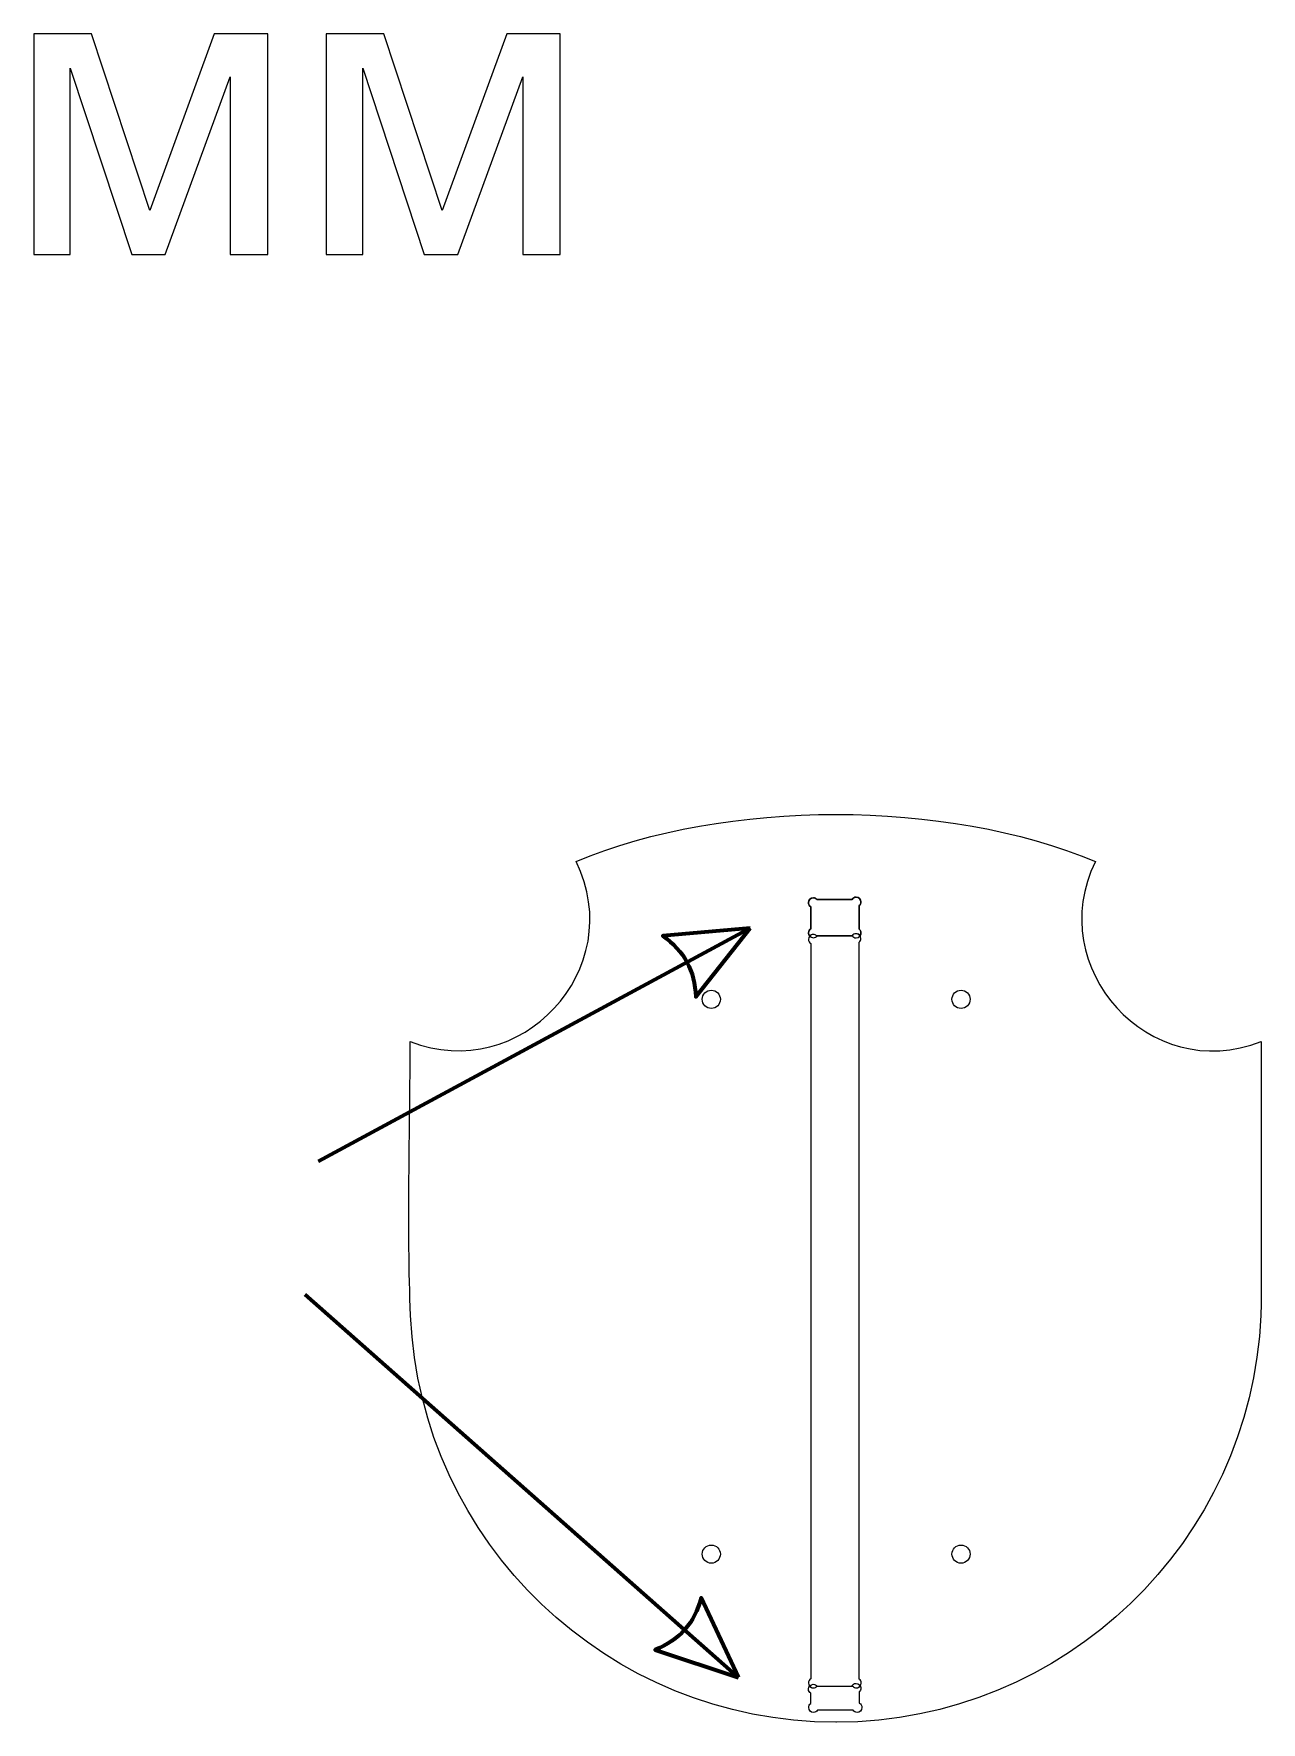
# Model space of a CAD drawing. Header units: inches. Extents: x 5.8 to 53.9, y -22.4 to 33.8.
# Drawn here: x 18.71 to 26.69, y 22.24 to 33.22 of the extents above; entities that cross this region are included whole.
import ezdxf

# ---------------------------------------------------------------- set-up
doc = ezdxf.new("R2010")
doc.units = ezdxf.units.IN
doc.header["$MEASUREMENT"] = 0
doc.layers.add('layer 1', color=7, linetype='Continuous')

msp = doc.modelspace()

# ---------------------------------------------------------------- linework, layer by layer
at = {"layer": 'layer 1', "color": 250, "lineweight": 20}
for centre in [(23.116, 26.94), (24.741, 26.94), (23.116, 23.331), (24.741, 23.331)]:
    msp.add_ellipse(centre, major_axis=(0, 0.0591), ratio=1, dxfattribs=at)
at = {"layer": 'layer 1', "color": 144}
for points in [[(18.708, 33.221), (18.708, 33.221), (19.083, 33.221), (19.083, 33.221), (19.083, 33.221), (19.083, 33.221), (19.463, 32.072), (19.463, 32.072), (19.463, 32.072), (19.463, 32.072), (19.883, 33.221), (19.883, 33.221), (19.883, 33.221), (19.883, 33.221), (20.231, 33.221), (20.231, 33.221), (20.231, 33.221), (20.231, 33.221), (20.231, 31.785), (20.231, 31.785), (20.231, 31.785), (20.231, 31.785), (19.987, 31.785), (19.987, 31.785), (19.987, 31.785), (19.987, 31.785), (19.987, 32.941), (19.987, 32.941), (19.987, 32.941), (19.987, 32.941), (19.564, 31.785), (19.564, 31.785), (19.564, 31.785), (19.564, 31.785), (19.346, 31.785), (19.346, 31.785), (19.346, 31.785), (19.346, 31.785), (18.946, 32.997), (18.946, 32.997), (18.946, 32.997), (18.946, 32.997), (18.946, 31.785), (18.946, 31.785), (18.946, 31.785), (18.946, 31.785), (18.708, 31.785), (18.708, 31.785), (18.708, 31.785), (18.708, 31.785), (18.708, 33.221), (18.708, 33.221)], [(20.611, 33.221), (20.611, 33.221), (20.986, 33.221), (20.986, 33.221), (20.986, 33.221), (20.986, 33.221), (21.365, 32.072), (21.365, 32.072), (21.365, 32.072), (21.365, 32.072), (21.786, 33.221), (21.786, 33.221), (21.786, 33.221), (21.786, 33.221), (22.133, 33.221), (22.133, 33.221), (22.133, 33.221), (22.133, 33.221), (22.133, 31.785), (22.133, 31.785), (22.133, 31.785), (22.133, 31.785), (21.89, 31.785), (21.89, 31.785), (21.89, 31.785), (21.89, 31.785), (21.89, 32.941), (21.89, 32.941), (21.89, 32.941), (21.89, 32.941), (21.467, 31.785), (21.467, 31.785), (21.467, 31.785), (21.467, 31.785), (21.249, 31.785), (21.249, 31.785), (21.249, 31.785), (21.249, 31.785), (20.849, 32.997), (20.849, 32.997), (20.849, 32.997), (20.849, 32.997), (20.849, 31.785), (20.849, 31.785), (20.849, 31.785), (20.849, 31.785), (20.611, 31.785), (20.611, 31.785), (20.611, 31.785), (20.611, 31.785), (20.611, 33.221), (20.611, 33.221)]]:
    msp.add_open_spline(points, degree=3, knots=[0, 0, 0, 0, 0.071429, 0.071429, 0.071429, 0.071429, 0.142857, 0.142857, 0.142857, 0.142857, 0.214286, 0.214286, 0.214286, 0.214286, 0.285714, 0.285714, 0.285714, 0.285714, 0.357143, 0.357143, 0.357143, 0.357143, 0.428571, 0.428571, 0.428571, 0.428571, 0.5, 0.5, 0.5, 0.5, 0.571429, 0.571429, 0.571429, 0.571429, 0.642857, 0.642857, 0.642857, 0.642857, 0.714286, 0.714286, 0.714286, 0.714286, 0.785714, 0.785714, 0.785714, 0.785714, 0.857143, 0.857143, 0.857143, 0.857143, 1, 1, 1, 1], dxfattribs=at)
at = {"layer": 'layer 1', "color": 144, "lineweight": 9}
for points in [[(18.708, 33.221), (18.708, 33.221), (19.083, 33.221), (19.083, 33.221), (19.083, 33.221), (19.083, 33.221), (19.463, 32.072), (19.463, 32.072), (19.463, 32.072), (19.463, 32.072), (19.883, 33.221), (19.883, 33.221), (19.883, 33.221), (19.883, 33.221), (20.231, 33.221), (20.231, 33.221), (20.231, 33.221), (20.231, 33.221), (20.231, 31.785), (20.231, 31.785), (20.231, 31.785), (20.231, 31.785), (19.987, 31.785), (19.987, 31.785), (19.987, 31.785), (19.987, 31.785), (19.987, 32.941), (19.987, 32.941), (19.987, 32.941), (19.987, 32.941), (19.564, 31.785), (19.564, 31.785), (19.564, 31.785), (19.564, 31.785), (19.346, 31.785), (19.346, 31.785), (19.346, 31.785), (19.346, 31.785), (18.946, 32.997), (18.946, 32.997), (18.946, 32.997), (18.946, 32.997), (18.946, 31.785), (18.946, 31.785), (18.946, 31.785), (18.946, 31.785), (18.708, 31.785), (18.708, 31.785), (18.708, 31.785), (18.708, 31.785), (18.708, 33.221), (18.708, 33.221)], [(20.611, 33.221), (20.611, 33.221), (20.986, 33.221), (20.986, 33.221), (20.986, 33.221), (20.986, 33.221), (21.365, 32.072), (21.365, 32.072), (21.365, 32.072), (21.365, 32.072), (21.786, 33.221), (21.786, 33.221), (21.786, 33.221), (21.786, 33.221), (22.133, 33.221), (22.133, 33.221), (22.133, 33.221), (22.133, 33.221), (22.133, 31.785), (22.133, 31.785), (22.133, 31.785), (22.133, 31.785), (21.89, 31.785), (21.89, 31.785), (21.89, 31.785), (21.89, 31.785), (21.89, 32.941), (21.89, 32.941), (21.89, 32.941), (21.89, 32.941), (21.467, 31.785), (21.467, 31.785), (21.467, 31.785), (21.467, 31.785), (21.249, 31.785), (21.249, 31.785), (21.249, 31.785), (21.249, 31.785), (20.849, 32.997), (20.849, 32.997), (20.849, 32.997), (20.849, 32.997), (20.849, 31.785), (20.849, 31.785), (20.849, 31.785), (20.849, 31.785), (20.611, 31.785), (20.611, 31.785), (20.611, 31.785), (20.611, 31.785), (20.611, 33.221), (20.611, 33.221)]]:
    msp.add_open_spline(points, degree=3, knots=[0, 0, 0, 0, 0.071429, 0.071429, 0.071429, 0.071429, 0.142857, 0.142857, 0.142857, 0.142857, 0.214286, 0.214286, 0.214286, 0.214286, 0.285714, 0.285714, 0.285714, 0.285714, 0.357143, 0.357143, 0.357143, 0.357143, 0.428571, 0.428571, 0.428571, 0.428571, 0.5, 0.5, 0.5, 0.5, 0.571429, 0.571429, 0.571429, 0.571429, 0.642857, 0.642857, 0.642857, 0.642857, 0.714286, 0.714286, 0.714286, 0.714286, 0.785714, 0.785714, 0.785714, 0.785714, 0.857143, 0.857143, 0.857143, 0.857143, 1, 1, 1, 1], dxfattribs=at)
at = {"layer": 'layer 1', "color": 250, "lineweight": 9}
for points, knots in [([(21.157, 26.666), (21.157, 26.083), (21.135, 25.461), (21.16, 24.883), (21.16, 24.883), (21.224, 23.404), (22.445, 22.237), (23.926, 22.237), (23.926, 22.237), (23.926, 22.237), (23.931, 22.237), (23.931, 22.237), (23.931, 22.237), (25.416, 22.24), (26.627, 23.413), (26.691, 24.883), (26.691, 24.883), (26.692, 24.904), (26.693, 24.924), (26.693, 24.944), (26.693, 24.944), (26.694, 24.965), (26.694, 24.985), (26.694, 25.005), (26.694, 25.005), (26.694, 25.005), (26.694, 26.666), (26.694, 26.666), (26.694, 26.666), (25.963, 26.378), (25.277, 27.148), (25.615, 27.837), (25.615, 27.837), (24.638, 28.245), (23.214, 28.245), (22.236, 27.837), (22.236, 27.837), (22.582, 27.134), (21.873, 26.384), (21.157, 26.666)], [0, 0, 0, 0, 0.090909, 0.090909, 0.090909, 0.090909, 0.181818, 0.181818, 0.181818, 0.181818, 0.272727, 0.272727, 0.272727, 0.272727, 0.363636, 0.363636, 0.363636, 0.363636, 0.454545, 0.454545, 0.454545, 0.454545, 0.545455, 0.545455, 0.545455, 0.545455, 0.636364, 0.636364, 0.636364, 0.636364, 0.727273, 0.727273, 0.727273, 0.727273, 0.818182, 0.818182, 0.818182, 0.818182, 1, 1, 1, 1]), ([(24.032, 27.354), (24.032, 27.354), (23.806, 27.354), (23.806, 27.354), (23.806, 27.354), (23.8, 27.346), (23.791, 27.341), (23.781, 27.341), (23.781, 27.341), (23.763, 27.341), (23.749, 27.355), (23.749, 27.373), (23.749, 27.373), (23.749, 27.384), (23.755, 27.393), (23.764, 27.399), (23.764, 27.399), (23.764, 27.399), (23.764, 27.542), (23.764, 27.542), (23.764, 27.542), (23.754, 27.547), (23.748, 27.557), (23.748, 27.569), (23.748, 27.569), (23.748, 27.586), (23.762, 27.6), (23.78, 27.6), (23.78, 27.6), (23.789, 27.6), (23.797, 27.596), (23.803, 27.59), (23.803, 27.59), (23.803, 27.59), (24.032, 27.59), (24.032, 27.59), (24.032, 27.59), (24.037, 27.599), (24.047, 27.605), (24.059, 27.605), (24.059, 27.605), (24.076, 27.605), (24.09, 27.591), (24.09, 27.574), (24.09, 27.574), (24.09, 27.564), (24.086, 27.555), (24.079, 27.55), (24.079, 27.55), (24.079, 27.55), (24.079, 27.396), (24.079, 27.396), (24.079, 27.396), (24.086, 27.39), (24.09, 27.381), (24.09, 27.371), (24.09, 27.371), (24.09, 27.354), (24.076, 27.34), (24.059, 27.34), (24.059, 27.34), (24.048, 27.34), (24.038, 27.345), (24.032, 27.354)], [0, 0, 0, 0, 0.058824, 0.058824, 0.058824, 0.058824, 0.117647, 0.117647, 0.117647, 0.117647, 0.176471, 0.176471, 0.176471, 0.176471, 0.235294, 0.235294, 0.235294, 0.235294, 0.294118, 0.294118, 0.294118, 0.294118, 0.352941, 0.352941, 0.352941, 0.352941, 0.411765, 0.411765, 0.411765, 0.411765, 0.470588, 0.470588, 0.470588, 0.470588, 0.529412, 0.529412, 0.529412, 0.529412, 0.588235, 0.588235, 0.588235, 0.588235, 0.647059, 0.647059, 0.647059, 0.647059, 0.705882, 0.705882, 0.705882, 0.705882, 0.764706, 0.764706, 0.764706, 0.764706, 0.823529, 0.823529, 0.823529, 0.823529, 0.882353, 0.882353, 0.882353, 0.882353, 1, 1, 1, 1]), ([(24.079, 22.518), (24.087, 22.512), (24.092, 22.503), (24.092, 22.492), (24.092, 22.492), (24.092, 22.475), (24.078, 22.461), (24.06, 22.461), (24.06, 22.461), (24.051, 22.461), (24.042, 22.465), (24.036, 22.472), (24.036, 22.472), (24.036, 22.472), (23.804, 22.472), (23.804, 22.472), (23.804, 22.472), (23.798, 22.466), (23.789, 22.461), (23.78, 22.461), (23.78, 22.461), (23.762, 22.461), (23.748, 22.475), (23.748, 22.493), (23.748, 22.493), (23.748, 22.504), (23.754, 22.514), (23.764, 22.52), (23.764, 22.52), (23.764, 22.52), (23.764, 27.303), (23.764, 27.303), (23.764, 27.303), (23.754, 27.309), (23.748, 27.319), (23.748, 27.33), (23.748, 27.33), (23.748, 27.348), (23.762, 27.362), (23.78, 27.362), (23.78, 27.362), (23.788, 27.362), (23.795, 27.359), (23.801, 27.354), (23.801, 27.354), (23.801, 27.354), (24.032, 27.354), (24.032, 27.354), (24.032, 27.354), (24.038, 27.362), (24.047, 27.367), (24.058, 27.367), (24.058, 27.367), (24.075, 27.367), (24.089, 27.353), (24.089, 27.336), (24.089, 27.336), (24.089, 27.326), (24.085, 27.318), (24.079, 27.312), (24.079, 27.312), (24.079, 27.312), (24.079, 22.518), (24.079, 22.518)], [0, 0, 0, 0, 0.058824, 0.058824, 0.058824, 0.058824, 0.117647, 0.117647, 0.117647, 0.117647, 0.176471, 0.176471, 0.176471, 0.176471, 0.235294, 0.235294, 0.235294, 0.235294, 0.294118, 0.294118, 0.294118, 0.294118, 0.352941, 0.352941, 0.352941, 0.352941, 0.411765, 0.411765, 0.411765, 0.411765, 0.470588, 0.470588, 0.470588, 0.470588, 0.529412, 0.529412, 0.529412, 0.529412, 0.588235, 0.588235, 0.588235, 0.588235, 0.647059, 0.647059, 0.647059, 0.647059, 0.705882, 0.705882, 0.705882, 0.705882, 0.764706, 0.764706, 0.764706, 0.764706, 0.823529, 0.823529, 0.823529, 0.823529, 0.882353, 0.882353, 0.882353, 0.882353, 1, 1, 1, 1]), ([(24.029, 22.472), (24.029, 22.472), (23.804, 22.472), (23.804, 22.472), (23.804, 22.472), (23.799, 22.48), (23.79, 22.484), (23.779, 22.484), (23.779, 22.484), (23.762, 22.484), (23.748, 22.47), (23.748, 22.453), (23.748, 22.453), (23.748, 22.441), (23.754, 22.431), (23.764, 22.426), (23.764, 22.426), (23.764, 22.426), (23.764, 22.359), (23.764, 22.359), (23.764, 22.359), (23.755, 22.353), (23.75, 22.344), (23.75, 22.333), (23.75, 22.333), (23.75, 22.315), (23.764, 22.301), (23.781, 22.301), (23.781, 22.301), (23.792, 22.301), (23.801, 22.307), (23.807, 22.315), (23.807, 22.315), (23.807, 22.315), (24.039, 22.315), (24.039, 22.315), (24.039, 22.315), (24.045, 22.307), (24.054, 22.301), (24.065, 22.301), (24.065, 22.301), (24.082, 22.301), (24.096, 22.315), (24.096, 22.333), (24.096, 22.333), (24.096, 22.345), (24.089, 22.356), (24.079, 22.361), (24.079, 22.361), (24.079, 22.361), (24.079, 22.435), (24.079, 22.435), (24.079, 22.435), (24.085, 22.44), (24.089, 22.449), (24.089, 22.458), (24.089, 22.458), (24.089, 22.476), (24.075, 22.49), (24.058, 22.49), (24.058, 22.49), (24.045, 22.49), (24.035, 22.483), (24.029, 22.472)], [0, 0, 0, 0, 0.058824, 0.058824, 0.058824, 0.058824, 0.117647, 0.117647, 0.117647, 0.117647, 0.176471, 0.176471, 0.176471, 0.176471, 0.235294, 0.235294, 0.235294, 0.235294, 0.294118, 0.294118, 0.294118, 0.294118, 0.352941, 0.352941, 0.352941, 0.352941, 0.411765, 0.411765, 0.411765, 0.411765, 0.470588, 0.470588, 0.470588, 0.470588, 0.529412, 0.529412, 0.529412, 0.529412, 0.588235, 0.588235, 0.588235, 0.588235, 0.647059, 0.647059, 0.647059, 0.647059, 0.705882, 0.705882, 0.705882, 0.705882, 0.764706, 0.764706, 0.764706, 0.764706, 0.823529, 0.823529, 0.823529, 0.823529, 0.882353, 0.882353, 0.882353, 0.882353, 1, 1, 1, 1])]:
    msp.add_open_spline(points, degree=3, knots=knots, dxfattribs=at)
at = {"layer": 'layer 1', "color": 22, "lineweight": 9}
for points, knots in [([(24.09, 27.371), (24.09, 27.381), (24.086, 27.39), (24.079, 27.396), (24.079, 27.396), (24.079, 27.396), (24.079, 27.55), (24.079, 27.55), (24.079, 27.55), (24.086, 27.555), (24.09, 27.564), (24.09, 27.574), (24.09, 27.574), (24.09, 27.591), (24.076, 27.605), (24.059, 27.605), (24.059, 27.605), (24.047, 27.605), (24.037, 27.599), (24.032, 27.59), (24.032, 27.59), (24.032, 27.59), (23.803, 27.59), (23.803, 27.59), (23.803, 27.59), (23.797, 27.596), (23.789, 27.6), (23.78, 27.6), (23.78, 27.6), (23.762, 27.6), (23.748, 27.586), (23.748, 27.569), (23.748, 27.569), (23.748, 27.557), (23.754, 27.547), (23.764, 27.542), (23.764, 27.542), (23.764, 27.542), (23.764, 27.399), (23.764, 27.399), (23.764, 27.399), (23.755, 27.393), (23.749, 27.384), (23.749, 27.373), (23.749, 27.373), (23.749, 27.365), (23.752, 27.357), (23.757, 27.352), (23.757, 27.352), (23.763, 27.358), (23.771, 27.362), (23.78, 27.362), (23.78, 27.362), (23.788, 27.362), (23.795, 27.359), (23.801, 27.354), (23.801, 27.354), (23.801, 27.354), (23.806, 27.354), (23.806, 27.354), (23.806, 27.354), (23.806, 27.354), (24.032, 27.354), (24.032, 27.354), (24.032, 27.354), (24.038, 27.362), (24.047, 27.367), (24.058, 27.367), (24.058, 27.367), (24.069, 27.367), (24.079, 27.361), (24.084, 27.353), (24.084, 27.353), (24.088, 27.358), (24.09, 27.364), (24.09, 27.371)], [0, 0, 0, 0, 0.05, 0.05, 0.05, 0.05, 0.1, 0.1, 0.1, 0.1, 0.15, 0.15, 0.15, 0.15, 0.2, 0.2, 0.2, 0.2, 0.25, 0.25, 0.25, 0.25, 0.3, 0.3, 0.3, 0.3, 0.35, 0.35, 0.35, 0.35, 0.4, 0.4, 0.4, 0.4, 0.45, 0.45, 0.45, 0.45, 0.5, 0.5, 0.5, 0.5, 0.55, 0.55, 0.55, 0.55, 0.6, 0.6, 0.6, 0.6, 0.65, 0.65, 0.65, 0.65, 0.7, 0.7, 0.7, 0.7, 0.75, 0.75, 0.75, 0.75, 0.8, 0.8, 0.8, 0.8, 0.85, 0.85, 0.85, 0.85, 0.9, 0.9, 0.9, 0.9, 1, 1, 1, 1]), ([(24.029, 22.472), (24.029, 22.472), (23.804, 22.472), (23.804, 22.472), (23.804, 22.472), (23.804, 22.472), (23.804, 22.472), (23.804, 22.472), (23.804, 22.472), (23.798, 22.466), (23.789, 22.461), (23.78, 22.461), (23.78, 22.461), (23.77, 22.461), (23.761, 22.466), (23.755, 22.473), (23.755, 22.473), (23.751, 22.468), (23.748, 22.461), (23.748, 22.453), (23.748, 22.453), (23.748, 22.441), (23.754, 22.431), (23.764, 22.426), (23.764, 22.426), (23.764, 22.426), (23.764, 22.359), (23.764, 22.359), (23.764, 22.359), (23.755, 22.353), (23.75, 22.344), (23.75, 22.333), (23.75, 22.333), (23.75, 22.315), (23.764, 22.301), (23.781, 22.301), (23.781, 22.301), (23.792, 22.301), (23.801, 22.307), (23.807, 22.315), (23.807, 22.315), (23.807, 22.315), (24.039, 22.315), (24.039, 22.315), (24.039, 22.315), (24.045, 22.307), (24.054, 22.301), (24.065, 22.301), (24.065, 22.301), (24.082, 22.301), (24.096, 22.315), (24.096, 22.333), (24.096, 22.333), (24.096, 22.345), (24.089, 22.356), (24.079, 22.361), (24.079, 22.361), (24.079, 22.361), (24.079, 22.435), (24.079, 22.435), (24.079, 22.435), (24.085, 22.44), (24.089, 22.449), (24.089, 22.458), (24.089, 22.458), (24.089, 22.464), (24.088, 22.469), (24.085, 22.473), (24.085, 22.473), (24.08, 22.466), (24.071, 22.461), (24.06, 22.461), (24.06, 22.461), (24.051, 22.461), (24.042, 22.465), (24.036, 22.472), (24.036, 22.472), (24.036, 22.472), (24.029, 22.472), (24.029, 22.472)], [0, 0, 0, 0, 0.047619, 0.047619, 0.047619, 0.047619, 0.095238, 0.095238, 0.095238, 0.095238, 0.142857, 0.142857, 0.142857, 0.142857, 0.190476, 0.190476, 0.190476, 0.190476, 0.238095, 0.238095, 0.238095, 0.238095, 0.285714, 0.285714, 0.285714, 0.285714, 0.333333, 0.333333, 0.333333, 0.333333, 0.380952, 0.380952, 0.380952, 0.380952, 0.428571, 0.428571, 0.428571, 0.428571, 0.47619, 0.47619, 0.47619, 0.47619, 0.52381, 0.52381, 0.52381, 0.52381, 0.571429, 0.571429, 0.571429, 0.571429, 0.619048, 0.619048, 0.619048, 0.619048, 0.666667, 0.666667, 0.666667, 0.666667, 0.714286, 0.714286, 0.714286, 0.714286, 0.761905, 0.761905, 0.761905, 0.761905, 0.809524, 0.809524, 0.809524, 0.809524, 0.857143, 0.857143, 0.857143, 0.857143, 0.904762, 0.904762, 0.904762, 0.904762, 1, 1, 1, 1])]:
    msp.add_open_spline(points, degree=3, knots=knots, dxfattribs=at)
at = {"layer": 'layer 1', "color": 22, "lineweight": 158}
for points in [[(23.37, 27.404), (23.37, 27.404), (20.558, 25.884), (20.558, 25.884)], [(23.294, 22.529), (23.294, 22.529), (20.474, 25.019), (20.474, 25.019)]]:
    msp.add_open_spline(points, degree=3, dxfattribs=at)
for points in [[(23.37, 27.404), (23.37, 27.404), (23.015, 26.957), (23.015, 26.957), (23.015, 26.957), (23.01, 27.124), (22.939, 27.256), (22.801, 27.353), (22.801, 27.353), (22.801, 27.353), (23.37, 27.404), (23.37, 27.404)], [(23.294, 22.529), (23.294, 22.529), (22.752, 22.708), (22.752, 22.708), (22.752, 22.708), (22.907, 22.771), (23.007, 22.884), (23.05, 23.046), (23.05, 23.046), (23.05, 23.046), (23.294, 22.529), (23.294, 22.529)]]:
    msp.add_open_spline(points, degree=3, knots=[0, 0, 0, 0, 0.25, 0.25, 0.25, 0.25, 0.5, 0.5, 0.5, 0.5, 1, 1, 1, 1], dxfattribs=at)

doc.saveas('drawing.dxf')
